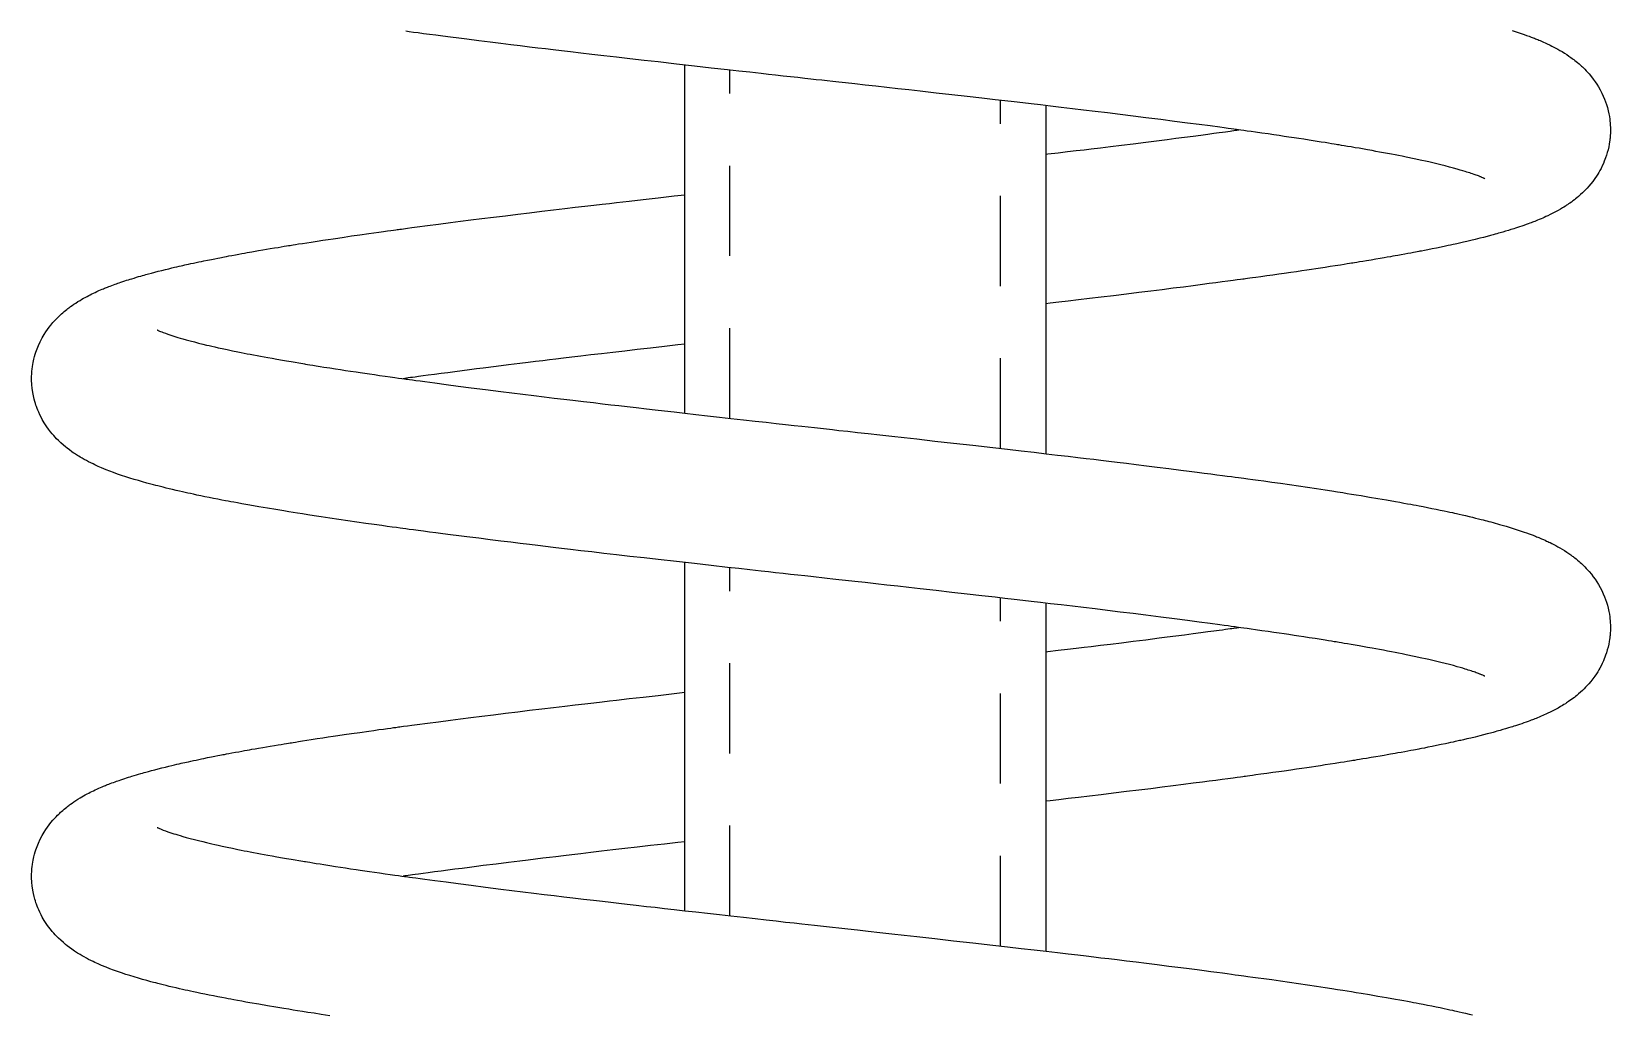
# Model space of a CAD drawing. Extents: x 126.2 to 199.4, y 112.1 to 154.8.
# Drawn here: x 196.121 to 198.309, y 114.804 to 116.166 of the extents above; entities that cross this region are included whole.
import ezdxf

# ---------------------------------------------------------------- set-up
doc = ezdxf.new("R2010")
doc.units = 0
doc.header["$LTSCALE"] = 0.5
doc.header["$MEASUREMENT"] = 0
doc.linetypes.add('HIDDEN', pattern=[0.375, 0.25, -0.125])
doc.layers.get('0').update_dxf_attribs({"linetype": 'CONTINUOUS'})

msp = doc.modelspace()

# ---------------------------------------------------------------- linework, layer by layer
at = {"linetype": 'HIDDEN'}
for p, q in [((197.08857, 115.62976), (197.08857, 116.1122)), ((197.46357, 115.58789), (197.46357, 116.07026)), ((197.08857, 114.94031), (197.08857, 115.42274)), ((197.46357, 114.89844), (197.46357, 115.38081))]:
    msp.add_line(p, q, dxfattribs=at)
at = {"linetype": 'Continuous', "flags": 128}
for points in [[(198.13444, 115.96173), (198.13444, 115.96173), (198.1341, 115.96191), (198.13375, 115.96208), (198.13326, 115.96232), (198.13258, 115.96264), (198.13166, 115.96306), (198.13054, 115.96355), (198.12978, 115.96387), (198.12898, 115.9642), (198.12821, 115.96451), (198.12749, 115.9648), (198.12672, 115.9651), (198.12572, 115.96549), (198.12422, 115.96605), (198.12263, 115.96663), (198.1211, 115.96718), (198.11963, 115.96769), (198.11764, 115.96837), (198.11563, 115.96905), (198.11356, 115.96972), (198.11155, 115.97037), (198.10974, 115.97094), (198.10714, 115.97174), (198.10402, 115.97268), (198.10035, 115.97376), (198.09603, 115.97499), (198.09097, 115.97639), (198.08533, 115.97789), (198.0794, 115.97942), (198.0736, 115.98087), (198.0682, 115.98219), (198.06418, 115.98314), (198.06046, 115.98402), (198.0567, 115.98488), (198.05234, 115.98587), (198.04733, 115.98698), (198.03655, 115.9893), (198.02564, 115.99157), (198.01995, 115.99271), (198.01476, 115.99374), (198.01004, 115.99466), (198.00508, 115.99562), (197.99958, 115.99666), (197.99388, 115.99773), (197.98867, 115.99869), (197.98361, 115.99962), (197.97831, 116.00058), (197.97215, 116.00168), (197.96508, 116.00293), (197.96019, 116.00379), (197.95492, 116.0047), (197.94934, 116.00566), (197.94419, 116.00653), (197.93972, 116.00729), (197.93594, 116.00792), (197.93287, 116.00843), (197.93052, 116.00882), (197.92838, 116.00917), (197.92561, 116.00963), (197.92214, 116.01019), (197.91797, 116.01087), (197.91309, 116.01166), (197.90769, 116.01252), (197.89924, 116.01386), (197.89127, 116.01511), (197.88381, 116.01626), (197.87689, 116.01732), (197.87021, 116.01834), (197.86281, 116.01945), (197.85644, 116.0204), (197.84955, 116.02142), (197.84214, 116.0225), (197.83419, 116.02365), (197.82571, 116.02487), (197.81684, 116.02613), (197.81076, 116.02698), (197.80535, 116.02774), (197.80061, 116.02839), (197.79657, 116.02895), (197.79321, 116.02941), (197.79057, 116.02978), (197.78863, 116.03004), (197.78682, 116.03029), (197.78326, 116.03077), (197.77882, 116.03138), (197.7735, 116.0321), (197.76727, 116.03294), (197.75372, 116.03475), (197.73881, 116.03673), (197.7225, 116.03887), (197.70474, 116.04117), (197.6855, 116.04364), (197.66474, 116.04627), (197.64733, 116.04845), (197.6292, 116.0507), (197.61157, 116.05286), (197.59465, 116.05491), (197.57846, 116.05686), (197.56303, 116.0587), (197.5474, 116.06055), (197.53269, 116.06227), (197.51893, 116.06387), (197.50611, 116.06536), (197.49423, 116.06673), (197.48232, 116.06811), (197.46952, 116.06958), (197.45584, 116.07115), (197.43738, 116.07326), (197.4175, 116.07553), (197.39618, 116.07795), (197.37409, 116.08045), (197.35218, 116.08292), (197.33665, 116.08466), (197.32125, 116.08639), (197.30596, 116.0881), (197.2908, 116.08979), (197.27584, 116.09145), (197.2618, 116.09301), (197.2489, 116.09444), (197.23956, 116.09547), (197.23094, 116.09642), (197.22307, 116.09729), (197.21586, 116.09808), (197.20822, 116.09892), (197.20085, 116.09973), (197.19217, 116.10069), (197.18273, 116.10173), (197.17241, 116.10287), (197.16212, 116.10401), (197.15192, 116.10514), (197.14182, 116.10626), (197.13181, 116.10737), (197.11628, 116.1091), (197.10092, 116.11082), (197.08506, 116.11259), (197.06277, 116.11509), (197.0393, 116.11773), (197.01469, 116.12052), (196.98897, 116.12343), (196.9696, 116.12564), (196.94999, 116.12788), (196.93134, 116.13001), (196.91379, 116.13203), (196.89733, 116.13393), (196.8819, 116.13572), (196.86751, 116.1374), (196.85522, 116.13885), (196.84378, 116.14021), (196.83319, 116.14147), (196.8225, 116.14275), (196.81079, 116.14416), (196.79808, 116.14571), (196.78498, 116.14731), (196.771, 116.14903), (196.75616, 116.15087), (196.7405, 116.15283), (196.72405, 116.15491), (196.71286, 116.15633), (196.7015, 116.15778), (196.69086, 116.15916), (196.68107, 116.16043), (196.67212, 116.1616), (196.66398, 116.16267), (196.65666, 116.16363), (196.65013, 116.1645), (196.64438, 116.16526), (196.63941, 116.16592)], [(198.17246, 116.167), (198.18085, 116.1643), (198.18367, 116.16336), (198.18632, 116.16246), (198.18913, 116.16149), (198.19238, 116.16034), (198.19603, 116.15901), (198.19892, 116.15793), (198.20135, 116.157), (198.20335, 116.15622), (198.20492, 116.1556), (198.20628, 116.15505), (198.20774, 116.15446), (198.20931, 116.15381), (198.21102, 116.15309), (198.21312, 116.15219), (198.21565, 116.15109), (198.21789, 116.15009), (198.21998, 116.14913), (198.22181, 116.14827), (198.22339, 116.14752), (198.22479, 116.14684), (198.22741, 116.14554), (198.23007, 116.14418), (198.23289, 116.14269), (198.2358, 116.14109), (198.23856, 116.13953), (198.24155, 116.13777), (198.24479, 116.13577), (198.24805, 116.13367), (198.25099, 116.13169), (198.25356, 116.12988), (198.2557, 116.12832), (198.25674, 116.12754), (198.25778, 116.12675), (198.25916, 116.12568), (198.26088, 116.12431), (198.26293, 116.12263), (198.265, 116.12087), (198.26677, 116.1193), (198.26839, 116.11782), (198.26973, 116.11657), (198.27123, 116.11512), (198.27304, 116.11331), (198.27512, 116.11115), (198.27898, 116.10688), (198.28214, 116.10307), (198.28478, 116.09965), (198.28731, 116.09614), (198.28976, 116.09247), (198.29188, 116.08904), (198.29423, 116.08491), (198.29658, 116.08037), (198.2986, 116.07603), (198.30033, 116.07192), (198.30179, 116.06802), (198.30304, 116.06434), (198.30427, 116.06023), (198.30538, 116.05591), (198.30632, 116.05162), (198.30702, 116.04773), (198.30755, 116.04414), (198.30786, 116.04149), (198.3081, 116.03897), (198.30831, 116.0361), (198.30846, 116.0326), (198.30851, 116.02853), (198.3084, 116.02443), (198.30827, 116.0219), (198.30811, 116.01979), (198.30795, 116.01801), (198.3078, 116.0166), (198.30762, 116.01511), (198.30731, 116.0128), (198.30682, 116.00977), (198.30609, 116.00595), (198.30517, 116.00186), (198.30419, 115.99818), (198.30297, 115.99412), (198.30183, 115.99076), (198.30088, 115.98818), (198.29995, 115.98583), (198.29875, 115.98297), (198.29721, 115.9796), (198.29545, 115.97606), (198.29381, 115.973), (198.29235, 115.97042), (198.29092, 115.96805), (198.2891, 115.9652), (198.28681, 115.96181), (198.28403, 115.95802), (198.28122, 115.95446), (198.27864, 115.9514), (198.27631, 115.9488), (198.27407, 115.94642), (198.27195, 115.94427), (198.26977, 115.94215), (198.26721, 115.93977), (198.26436, 115.93726), (198.26195, 115.93523), (198.2601, 115.93373), (198.25853, 115.9325), (198.2566, 115.93102), (198.25437, 115.92937), (198.2523, 115.92789), (198.25051, 115.92666), (198.24902, 115.92565), (198.2478, 115.92484), (198.24605, 115.9237), (198.2441, 115.92247), (198.24192, 115.92113), (198.23938, 115.91962), (198.2359, 115.91764), (198.23235, 115.9157), (198.22879, 115.91383), (198.22525, 115.91206), (198.22192, 115.91046), (198.21903, 115.90911), (198.21683, 115.90811), (198.21476, 115.90719), (198.21242, 115.90618), (198.20957, 115.90497), (198.2075, 115.90412), (198.20543, 115.90328), (198.20361, 115.90256), (198.20205, 115.90195), (198.20077, 115.90145), (198.19884, 115.90071), (198.19673, 115.89992), (198.19437, 115.89905), (198.19166, 115.89808), (198.18842, 115.89693), (198.18571, 115.896), (198.1827, 115.89499), (198.17976, 115.89401), (198.17716, 115.89317), (198.17491, 115.89245), (198.17288, 115.89181), (198.17065, 115.89111), (198.16721, 115.89006), (198.16332, 115.88889), (198.15942, 115.88775), (198.15596, 115.88675), (198.15353, 115.88606), (198.15132, 115.88544), (198.14881, 115.88474), (198.14587, 115.88394), (198.14247, 115.88302), (198.13752, 115.88171), (198.13249, 115.88041), (198.12742, 115.87913), (198.12091, 115.87752), (198.11502, 115.87609), (198.10977, 115.87486), (198.10514, 115.87378), (198.10111, 115.87286), (198.09937, 115.87246), (198.09777, 115.8721), (198.09588, 115.87168), (198.09348, 115.87115), (198.09057, 115.87051), (198.08713, 115.86976), (198.08352, 115.86898), (198.0799, 115.86821), (198.07378, 115.86692), (198.06767, 115.86566), (198.06157, 115.86443), (198.05573, 115.86327), (198.05072, 115.86228), (198.04659, 115.86148), (198.04458, 115.86109), (198.04287, 115.86077), (198.04094, 115.8604), (198.03847, 115.85993), (198.03544, 115.85936), (198.03185, 115.85869), (198.02768, 115.85792), (198.02345, 115.85715), (198.01836, 115.85622), (198.01393, 115.85542), (198.01018, 115.85475), (198.00705, 115.8542), (198.00357, 115.85358), (197.99939, 115.85285), (197.99481, 115.85205), (197.98957, 115.85115), (197.98368, 115.85014), (197.9771, 115.84903), (197.97045, 115.84791), (197.96537, 115.84707), (197.96092, 115.84634), (197.95711, 115.84571), (197.95394, 115.8452), (197.95143, 115.84479), (197.94955, 115.84449), (197.94701, 115.84408), (197.94365, 115.84354), (197.93945, 115.84287), (197.93441, 115.84207), (197.92733, 115.84096), (197.9201, 115.83983), (197.91319, 115.83876), (197.90661, 115.83776), (197.90038, 115.83681), (197.89449, 115.83593), (197.8879, 115.83494), (197.88115, 115.83394), (197.87368, 115.83285), (197.86549, 115.83166), (197.85655, 115.83037), (197.849, 115.82929), (197.84097, 115.82816), (197.83246, 115.82697), (197.82436, 115.82584), (197.81736, 115.82488), (197.8128, 115.82426), (197.80889, 115.82373), (197.80563, 115.82328), (197.80302, 115.82293), (197.80107, 115.82267), (197.79932, 115.82243), (197.79577, 115.82196), (197.79123, 115.82135), (197.78569, 115.82061), (197.77861, 115.81967), (197.77048, 115.81859), (197.76183, 115.81745), (197.75276, 115.81626), (197.74323, 115.81502), (197.73043, 115.81337), (197.71689, 115.81163), (197.70258, 115.80981), (197.68751, 115.80791), (197.67166, 115.80593), (197.65501, 115.80387), (197.63808, 115.80179), (197.61998, 115.79959), (197.60283, 115.79752), (197.58664, 115.79559), (197.57145, 115.79379), (197.55728, 115.79212), (197.54438, 115.79061), (197.53249, 115.78923), (197.52607, 115.78849)], [(197.52607, 115.99563), (197.529, 115.99597), (197.54322, 115.99763), (197.55632, 115.99918), (197.56833, 116.0006), (197.57926, 116.00191), (197.58911, 116.00309), (197.60185, 116.00463), (197.6158, 116.00633), (197.63095, 116.00819), (197.64726, 116.01021), (197.66467, 116.01239), (197.68315, 116.01473), (197.69451, 116.01618), (197.7062, 116.01769), (197.71821, 116.01925), (197.73018, 116.02081), (197.74103, 116.02224), (197.75069, 116.02352), (197.75919, 116.02465), (197.76656, 116.02564), (197.77113, 116.02626), (197.77514, 116.0268), (197.7786, 116.02727), (197.78151, 116.02766), (197.78393, 116.02799), (197.78686, 116.02839), (197.7907, 116.02892), (197.79377, 116.02934)], [(198.13444, 115.27227), (198.13444, 115.27227), (198.1341, 115.27245), (198.13375, 115.27263), (198.13326, 115.27287), (198.13258, 115.27319), (198.13166, 115.2736), (198.13054, 115.27409), (198.12978, 115.27441), (198.12898, 115.27475), (198.12821, 115.27506), (198.12749, 115.27535), (198.12672, 115.27565), (198.12572, 115.27603), (198.12422, 115.27659), (198.12263, 115.27717), (198.1211, 115.27772), (198.11963, 115.27823), (198.11764, 115.27892), (198.11563, 115.27959), (198.11356, 115.28027), (198.11155, 115.28091), (198.10974, 115.28148), (198.10714, 115.28229), (198.10402, 115.28323), (198.10035, 115.2843), (198.09603, 115.28553), (198.09097, 115.28693), (198.08533, 115.28844), (198.0794, 115.28997), (198.0736, 115.29142), (198.0682, 115.29273), (198.06418, 115.29369), (198.06046, 115.29456), (198.0567, 115.29543), (198.05234, 115.29641), (198.04733, 115.29753), (198.03655, 115.29985), (198.02564, 115.30211), (198.01995, 115.30326), (198.01476, 115.30429), (198.01004, 115.30521), (198.00508, 115.30616), (197.99958, 115.30721), (197.99388, 115.30827), (197.98867, 115.30924), (197.98361, 115.31017), (197.97831, 115.31113), (197.97215, 115.31223), (197.96508, 115.31348), (197.96019, 115.31433), (197.95492, 115.31525), (197.94934, 115.3162), (197.94419, 115.31708), (197.93972, 115.31783), (197.93594, 115.31846), (197.93287, 115.31897), (197.93052, 115.31936), (197.92838, 115.31972), (197.92561, 115.32017), (197.92214, 115.32074), (197.91797, 115.32142), (197.91309, 115.3222), (197.90769, 115.32307), (197.89924, 115.32441), (197.89127, 115.32566), (197.88381, 115.32681), (197.87689, 115.32787), (197.87021, 115.32888), (197.86281, 115.33), (197.85644, 115.33095), (197.84955, 115.33196), (197.84214, 115.33305), (197.83419, 115.3342), (197.82571, 115.33541), (197.81684, 115.33667), (197.81076, 115.33753), (197.80535, 115.33828), (197.80061, 115.33894), (197.79657, 115.3395), (197.79321, 115.33996), (197.79057, 115.34032), (197.78863, 115.34059), (197.78682, 115.34083), (197.78326, 115.34132), (197.77882, 115.34192), (197.7735, 115.34264), (197.76727, 115.34348), (197.75372, 115.3453), (197.73881, 115.34727), (197.7225, 115.34941), (197.70474, 115.35172), (197.6855, 115.35419), (197.66474, 115.35682), (197.64733, 115.359), (197.6292, 115.36124), (197.61157, 115.3634), (197.59465, 115.36546), (197.57846, 115.36741), (197.56303, 115.36925), (197.5474, 115.37109), (197.53269, 115.37282), (197.51893, 115.37442), (197.50611, 115.3759), (197.49423, 115.37728), (197.48232, 115.37865), (197.46952, 115.38012), (197.45584, 115.38169), (197.43738, 115.3838), (197.4175, 115.38607), (197.39618, 115.38849), (197.37409, 115.39099), (197.35218, 115.39346), (197.33665, 115.39521), (197.32125, 115.39694), (197.30596, 115.39864), (197.2908, 115.40033), (197.27584, 115.402), (197.2618, 115.40356), (197.2489, 115.40498), (197.23956, 115.40601), (197.23094, 115.40697), (197.22307, 115.40783), (197.21586, 115.40862), (197.20822, 115.40946), (197.20085, 115.41028), (197.19217, 115.41123), (197.18273, 115.41227), (197.17241, 115.41341), (197.16212, 115.41455), (197.15192, 115.41568), (197.14182, 115.41681), (197.13181, 115.41792), (197.11628, 115.41965), (197.10092, 115.42136), (197.08506, 115.42314), (197.06277, 115.42564), (197.0393, 115.42828), (197.01469, 115.43106), (196.98897, 115.43398), (196.9696, 115.43618), (196.94999, 115.43842), (196.93134, 115.44056), (196.91379, 115.44257), (196.89733, 115.44447), (196.8819, 115.44626), (196.86751, 115.44795), (196.85522, 115.4494), (196.84378, 115.45075), (196.83319, 115.45201), (196.8225, 115.4533), (196.81079, 115.45471), (196.79808, 115.45625), (196.78498, 115.45785), (196.771, 115.45957), (196.75616, 115.46141), (196.7405, 115.46337), (196.72405, 115.46545), (196.71286, 115.46688), (196.7015, 115.46833), (196.69086, 115.4697), (196.68107, 115.47097), (196.67212, 115.47214), (196.66398, 115.47321), (196.65666, 115.47418), (196.65013, 115.47504), (196.64438, 115.47581), (196.63941, 115.47647), (196.6352, 115.47703), (196.63163, 115.47751), (196.62676, 115.47817), (196.62079, 115.47898), (196.61379, 115.47993), (196.60619, 115.48097), (196.5955, 115.48246), (196.58394, 115.48408), (196.57159, 115.48584), (196.55911, 115.48764), (196.54668, 115.48947), (196.53431, 115.49131), (196.52201, 115.49317), (196.5125, 115.49463), (196.50385, 115.49597), (196.49618, 115.49717), (196.48946, 115.49824), (196.48353, 115.49919), (196.47732, 115.50019), (196.47061, 115.50128), (196.45926, 115.50316), (196.44767, 115.5051), (196.43586, 115.50713), (196.42358, 115.50927), (196.4179, 115.51028), (196.41213, 115.51132), (196.40647, 115.51234), (196.40145, 115.51326), (196.39709, 115.51407), (196.39336, 115.51477), (196.38967, 115.51546), (196.38474, 115.51641), (196.37914, 115.51749), (196.37302, 115.51869), (196.36697, 115.5199), (196.36109, 115.52109), (196.35537, 115.52227), (196.35015, 115.52337), (196.34539, 115.52438), (196.34119, 115.52529), (196.33754, 115.52609), (196.33397, 115.52688), (196.33019, 115.52773), (196.3259, 115.5287), (196.32113, 115.5298), (196.31631, 115.53094), (196.31177, 115.53202), (196.30751, 115.53306), (196.30351, 115.53405), (196.29948, 115.53506), (196.29598, 115.53595), (196.29301, 115.53672), (196.28992, 115.53753), (196.28645, 115.53845), (196.28073, 115.54001), (196.27485, 115.54165), (196.26892, 115.54336), (196.26309, 115.54509), (196.25735, 115.54686), (196.25169, 115.54866), (196.24581, 115.5506), (196.24028, 115.55249), (196.23437, 115.55461), (196.22957, 115.55641), (196.22442, 115.55842), (196.21798, 115.56107), (196.21333, 115.5631), (196.20881, 115.56516), (196.20613, 115.56643), (196.20315, 115.56789), (196.2001, 115.56943), (196.19705, 115.57103), (196.194, 115.57269), (196.19099, 115.5744), (196.18827, 115.576), (196.18643, 115.57712), (196.18477, 115.57815), (196.18324, 115.57912), (196.18184, 115.58003), (196.1805, 115.58092), (196.17885, 115.58204), (196.17683, 115.58344), (196.17336, 115.58596), (196.17034, 115.58827), (196.16802, 115.59013), (196.16501, 115.59266), (196.16143, 115.59584), (196.1584, 115.59871), (196.15573, 115.60139), (196.15379, 115.60344), (196.15177, 115.60566), (196.14957, 115.6082), (196.14716, 115.61115), (196.1446, 115.61448), (196.14222, 115.61778), (196.14027, 115.62068), (196.13868, 115.62319), (196.13725, 115.62556), (196.1358, 115.62809), (196.13418, 115.63112), (196.13244, 115.6346), (196.13088, 115.638), (196.12965, 115.64089), (196.12869, 115.64331), (196.12776, 115.64582), (196.12704, 115.64791), (196.12626, 115.65032), (196.12545, 115.65302), (196.12454, 115.65637), (196.12354, 115.66065), (196.12262, 115.6655), (196.12216, 115.66848), (196.12186, 115.67079), (196.12165, 115.67266), (196.12146, 115.67469), (196.12123, 115.67769), (196.12107, 115.681), (196.12101, 115.68461), (196.12103, 115.68658), (196.12109, 115.68845), (196.12117, 115.69023), (196.12128, 115.69191), (196.12139, 115.69348), (196.12153, 115.69522), (196.12179, 115.69781), (196.12225, 115.70136), (196.12324, 115.70709), (196.12424, 115.71163), (196.12521, 115.71536), (196.12614, 115.71854), (196.12701, 115.72123), (196.12864, 115.72579), (196.13062, 115.73062), (196.133, 115.73577), (196.13581, 115.74113), (196.13853, 115.74579), (196.14091, 115.7495), (196.14312, 115.75271), (196.14539, 115.7558), (196.14779, 115.75887), (196.15066, 115.7623), (196.15276, 115.76466), (196.15499, 115.76705), (196.157, 115.76912), (196.15873, 115.77082), (196.16014, 115.77217), (196.16128, 115.77324), (196.16264, 115.77448), (196.16423, 115.77589), (196.16607, 115.77747), (196.16801, 115.77908), (196.1697, 115.78044), (196.17133, 115.78171), (196.17254, 115.78264), (196.17364, 115.78346), (196.17489, 115.78439), (196.17702, 115.78591), (196.1795, 115.78763), (196.18224, 115.78945), (196.18525, 115.79137), (196.18816, 115.79315), (196.19067, 115.79464), (196.19297, 115.79595), (196.19538, 115.79728), (196.19782, 115.7986), (196.20013, 115.79981), (196.20235, 115.80094), (196.20456, 115.80203), (196.20683, 115.80313), (196.20899, 115.80414), (196.21154, 115.80532), (196.21431, 115.80656), (196.21673, 115.80761), (196.21876, 115.80848), (196.22045, 115.80918), (196.22204, 115.80984), (196.22356, 115.81045), (196.22501, 115.81104), (196.22637, 115.81157), (196.22802, 115.81222), (196.22998, 115.81297), (196.23224, 115.81382), (196.23452, 115.81466), (196.23692, 115.81554), (196.23881, 115.81621), (196.24047, 115.81679), (196.24242, 115.81747), (196.2448, 115.81828), (196.24749, 115.81919), (196.25007, 115.82003), (196.25275, 115.8209), (196.25511, 115.82166), (196.25738, 115.82237), (196.25998, 115.82318), (196.26292, 115.82408), (196.26623, 115.82507), (196.26938, 115.82599), (196.27225, 115.82682), (196.27483, 115.82756), (196.27711, 115.8282), (196.27941, 115.82885), (196.28289, 115.8298), (196.28706, 115.83093), (196.29178, 115.83218), (196.29658, 115.83342), (196.30166, 115.83471), (196.30651, 115.83592), (196.31104, 115.83702), (196.31513, 115.838), (196.31888, 115.83889), (196.32233, 115.83969), (196.32547, 115.84042), (196.32829, 115.84106), (196.33079, 115.84163), (196.33331, 115.84219), (196.33562, 115.84271), (196.33845, 115.84333), (196.34181, 115.84406), (196.34542, 115.84484), (196.34903, 115.84561), (196.35264, 115.84638), (196.35625, 115.84713), (196.35985, 115.84787), (196.36497, 115.84892), (196.37007, 115.84994), (196.3748, 115.85088), (196.37893, 115.85169), (196.38174, 115.85224), (196.38416, 115.8527), (196.38618, 115.85309), (196.38821, 115.85348), (196.39097, 115.854), (196.39446, 115.85466), (196.39868, 115.85544), (196.40356, 115.85634), (196.4082, 115.85719), (196.41237, 115.85794), (196.41606, 115.85861), (196.41973, 115.85926), (196.42283, 115.85981), (196.42639, 115.86044), (196.43065, 115.86119), (196.43561, 115.86205), (196.4413, 115.86303), (196.4463, 115.86388), (196.45177, 115.86481), (196.45741, 115.86575), (196.46251, 115.8666), (196.46704, 115.86735), (196.47097, 115.868), (196.4744, 115.86856), (196.47717, 115.86901), (196.47927, 115.86935), (196.48116, 115.86965), (196.48362, 115.87005), (196.48666, 115.87054), (196.49103, 115.87123), (196.49624, 115.87206), (196.50227, 115.873), (196.50835, 115.87395), (196.51666, 115.87523), (196.52448, 115.87643), (196.53181, 115.87754), (196.53864, 115.87856), (196.54516, 115.87953), (196.55418, 115.88086), (196.56434, 115.88234), (196.57565, 115.88396), (196.58815, 115.88573), (196.59519, 115.88672), (196.60218, 115.88769), (196.60845, 115.88856), (196.61394, 115.88931), (196.61866, 115.88995), (196.62259, 115.89049), (196.62547, 115.89088), (196.6277, 115.89118), (196.6294, 115.89141), (196.63138, 115.89167), (196.63375, 115.89199), (196.63652, 115.89236), (196.6417, 115.89305), (196.64789, 115.89388), (196.6551, 115.89484), (196.66939, 115.89672), (196.68489, 115.89874), (196.70164, 115.90091), (196.71532, 115.90266), (196.72976, 115.90449), (196.74497, 115.90641), (196.76097, 115.9084), (196.77775, 115.91048), (196.79459, 115.91254), (196.81076, 115.91451), (196.828, 115.91658), (196.84435, 115.91853), (196.85977, 115.92036), (196.87425, 115.92206), (196.88776, 115.92364), (196.90008, 115.92507), (196.91144, 115.92637), (196.92184, 115.92757), (196.93137, 115.92866), (196.94904, 115.93069), (196.96827, 115.93288), (196.98907, 115.93525), (197.01145, 115.93779), (197.02607, 115.93944)], [(196.29505, 115.75223), (196.29505, 115.75223), (196.29527, 115.75212), (196.2956, 115.75195), (196.29601, 115.75174), (196.2966, 115.75146), (196.29741, 115.75109), (196.29845, 115.75063), (196.29968, 115.7501), (196.30154, 115.74934), (196.30348, 115.74858), (196.30655, 115.74744), (196.30962, 115.74635), (196.31246, 115.74538), (196.31536, 115.74442), (196.31823, 115.7435), (196.32074, 115.74271), (196.32353, 115.74185), (196.32686, 115.74086), (196.33078, 115.73972), (196.33539, 115.73843), (196.34075, 115.73696), (196.34654, 115.73544), (196.3525, 115.73392), (196.35815, 115.73252), (196.36338, 115.73126), (196.36726, 115.73035), (196.37089, 115.72951), (196.37495, 115.72858), (196.37965, 115.72753), (196.38497, 115.72636), (196.39217, 115.72481), (196.39943, 115.72329), (196.40669, 115.72181), (196.41139, 115.72087), (196.41573, 115.72001), (196.41974, 115.71923), (196.424, 115.71841), (196.42864, 115.71753), (196.43355, 115.71661), (196.43836, 115.71571), (196.44349, 115.71477), (196.44855, 115.71384), (196.4543, 115.71281), (196.46094, 115.71163), (196.46849, 115.7103), (196.47435, 115.70929), (196.4806, 115.70822), (196.48626, 115.70726), (196.49107, 115.70645), (196.49424, 115.70592), (196.49686, 115.70548), (196.49892, 115.70514), (196.50066, 115.70485), (196.50331, 115.70442), (196.50664, 115.70387), (196.51068, 115.70322), (196.51542, 115.70245), (196.52079, 115.70159), (196.5261, 115.70074), (196.53432, 115.69945), (196.54204, 115.69825), (196.54924, 115.69714), (196.55592, 115.69612), (196.56292, 115.69506), (196.57073, 115.6939), (196.57645, 115.69305), (196.58255, 115.69215), (196.58904, 115.6912), (196.59591, 115.69021), (196.60319, 115.68917), (196.61083, 115.68808), (196.61794, 115.68708), (196.62419, 115.68621), (196.62955, 115.68546), (196.634, 115.68485), (196.63754, 115.68436), (196.64016, 115.68401), (196.64216, 115.68373), (196.64455, 115.68341), (196.6486, 115.68286), (196.65353, 115.68219), (196.65936, 115.6814), (196.66601, 115.6805), (196.67995, 115.67864), (196.69527, 115.67662), (196.71201, 115.67443), (196.73021, 115.67207), (196.74991, 115.66956), (196.77114, 115.66688), (196.78632, 115.66498), (196.80187, 115.66306), (196.8169, 115.66122), (196.83134, 115.65946), (196.84518, 115.65779), (196.8584, 115.65621), (196.87097, 115.65471), (196.88574, 115.65297), (196.89947, 115.65137), (196.91213, 115.64989), (196.92374, 115.64855), (196.93446, 115.64731), (196.94603, 115.64598), (196.95887, 115.6445), (196.973, 115.64288), (196.98501, 115.6415), (196.99783, 115.64004), (197.01146, 115.63848), (197.02591, 115.63684), (197.04118, 115.63511), (197.05728, 115.63329), (197.07397, 115.63141), (197.09001, 115.6296), (197.10734, 115.62766), (197.12357, 115.62585), (197.13869, 115.62416), (197.15271, 115.6226), (197.1656, 115.62117), (197.17736, 115.61987), (197.18802, 115.61869), (197.19709, 115.61769), (197.20555, 115.61676), (197.21416, 115.61581), (197.22256, 115.61489), (197.23078, 115.61398), (197.2396, 115.61301), (197.25176, 115.61167), (197.26528, 115.61017), (197.28014, 115.60853), (197.29615, 115.60675), (197.31274, 115.6049), (197.32983, 115.60299), (197.34744, 115.60102), (197.37246, 115.59821), (197.39839, 115.59529), (197.42518, 115.59226), (197.45279, 115.58912), (197.47293, 115.58682), (197.49197, 115.58464), (197.50988, 115.58259), (197.52666, 115.58066), (197.54236, 115.57884), (197.55699, 115.57713), (197.57056, 115.57554), (197.58208, 115.57417), (197.59272, 115.57291), (197.60269, 115.57172), (197.61344, 115.57042), (197.62525, 115.56899), (197.63812, 115.56743), (197.65141, 115.5658), (197.66561, 115.56404), (197.68071, 115.56216), (197.69667, 115.56015), (197.71345, 115.55803), (197.72484, 115.55657), (197.73573, 115.55517), (197.74577, 115.55387), (197.75497, 115.55267), (197.76333, 115.55157), (197.77089, 115.55057), (197.77765, 115.54968), (197.78361, 115.54889), (197.7888, 115.5482), (197.79323, 115.5476), (197.7969, 115.54711), (197.80075, 115.54659), (197.8063, 115.54584), (197.81295, 115.54494), (197.82035, 115.54393), (197.8283, 115.54283), (197.83942, 115.54128), (197.8514, 115.53959), (197.8639, 115.53779), (197.87637, 115.53598), (197.88878, 115.53415), (197.90113, 115.53229), (197.9134, 115.53042), (197.92244, 115.52903), (197.93049, 115.52777), (197.93758, 115.52665), (197.94374, 115.52567), (197.94976, 115.5247), (197.95628, 115.52364), (197.96329, 115.52249), (197.97475, 115.52058), (197.98642, 115.51861), (197.9984, 115.51654), (198.0109, 115.51434), (198.01666, 115.5133), (198.02237, 115.51227), (198.02748, 115.51134), (198.03193, 115.51051), (198.03574, 115.5098), (198.03937, 115.50912), (198.0435, 115.50833), (198.04894, 115.50728), (198.055, 115.5061), (198.06109, 115.50489), (198.06701, 115.50369), (198.07277, 115.5025), (198.07837, 115.50133), (198.08248, 115.50046), (198.08618, 115.49967), (198.0895, 115.49895), (198.09244, 115.4983), (198.09544, 115.49763), (198.09888, 115.49686), (198.10312, 115.4959), (198.10784, 115.49481), (198.1127, 115.49368), (198.11727, 115.49258), (198.12157, 115.49154), (198.12559, 115.49055), (198.12933, 115.48961), (198.13236, 115.48884), (198.13502, 115.48816), (198.13744, 115.48753), (198.14009, 115.48683), (198.14301, 115.48605), (198.14617, 115.4852), (198.15496, 115.48276), (198.16383, 115.48018), (198.17246, 115.47754), (198.18085, 115.47485), (198.18367, 115.47391), (198.18632, 115.47301), (198.18913, 115.47204), (198.19238, 115.47089), (198.19603, 115.46956), (198.19892, 115.46848), (198.20135, 115.46754), (198.20335, 115.46677), (198.20492, 115.46614), (198.20628, 115.4656), (198.20774, 115.465), (198.20931, 115.46435), (198.21102, 115.46364), (198.21312, 115.46274), (198.21565, 115.46163), (198.21789, 115.46063), (198.21998, 115.45967), (198.22181, 115.45882), (198.22339, 115.45806), (198.22479, 115.45739), (198.22741, 115.45608), (198.23007, 115.45472), (198.23289, 115.45323), (198.2358, 115.45164), (198.23856, 115.45007), (198.24155, 115.44831), (198.24479, 115.44631), (198.24805, 115.44422), (198.25099, 115.44224), (198.25356, 115.44043), (198.2557, 115.43887), (198.25674, 115.43809), (198.25778, 115.4373), (198.25916, 115.43623), (198.26088, 115.43486), (198.26293, 115.43318), (198.265, 115.43141), (198.26677, 115.42985), (198.26839, 115.42836), (198.26973, 115.42711), (198.27123, 115.42566), (198.27304, 115.42386), (198.27512, 115.4217), (198.27898, 115.41743), (198.28214, 115.41362), (198.28478, 115.4102), (198.28731, 115.40668), (198.28976, 115.40302), (198.29188, 115.39958), (198.29423, 115.39545), (198.29658, 115.39092), (198.2986, 115.38658), (198.30033, 115.38246), (198.30179, 115.37857), (198.30304, 115.37489), (198.30427, 115.37077), (198.30538, 115.36645), (198.30632, 115.36216), (198.30702, 115.35827), (198.30755, 115.35469), (198.30786, 115.35203), (198.3081, 115.34951), (198.30831, 115.34665), (198.30846, 115.34315), (198.30851, 115.33907), (198.3084, 115.33497), (198.30827, 115.33245), (198.30811, 115.33033), (198.30795, 115.32856), (198.3078, 115.32715), (198.30762, 115.32565), (198.30731, 115.32335), (198.30682, 115.32031), (198.30609, 115.31649), (198.30517, 115.31241), (198.30419, 115.30873), (198.30297, 115.30466), (198.30183, 115.30131), (198.30088, 115.29873), (198.29995, 115.29637), (198.29875, 115.29352), (198.29721, 115.29014), (198.29545, 115.28661), (198.29381, 115.28354), (198.29235, 115.28097), (198.29092, 115.2786), (198.2891, 115.27574), (198.28681, 115.27236), (198.28403, 115.26857), (198.28122, 115.26501), (198.27864, 115.26194), (198.27631, 115.25935), (198.27407, 115.25696), (198.27195, 115.25481), (198.26977, 115.25269), (198.26721, 115.25032), (198.26436, 115.24781), (198.26195, 115.24578), (198.2601, 115.24428), (198.25853, 115.24304), (198.2566, 115.24157), (198.25437, 115.23992), (198.2523, 115.23844), (198.25051, 115.2372), (198.24902, 115.23619), (198.2478, 115.23539), (198.24605, 115.23425), (198.2441, 115.23302), (198.24192, 115.23168), (198.23938, 115.23017), (198.2359, 115.22818), (198.23235, 115.22624), (198.22879, 115.22438), (198.22525, 115.2226), (198.22192, 115.221), (198.21903, 115.21965), (198.21683, 115.21866), (198.21476, 115.21774), (198.21242, 115.21672), (198.20957, 115.21552), (198.2075, 115.21467), (198.20543, 115.21383), (198.20361, 115.2131), (198.20205, 115.21249), (198.20077, 115.21199), (198.19884, 115.21126), (198.19673, 115.21047), (198.19437, 115.2096), (198.19166, 115.20862), (198.18842, 115.20748), (198.18571, 115.20655), (198.1827, 115.20553), (198.17976, 115.20456), (198.17716, 115.20371), (198.17491, 115.203), (198.17288, 115.20235), (198.17065, 115.20166), (198.16721, 115.2006), (198.16332, 115.19944), (198.15942, 115.19829), (198.15596, 115.19729), (198.15353, 115.1966), (198.15132, 115.19598), (198.14881, 115.19529), (198.14587, 115.19448), (198.14247, 115.19357), (198.13752, 115.19226), (198.13249, 115.19095), (198.12742, 115.18967), (198.12091, 115.18806), (198.11502, 115.18664), (198.10977, 115.1854), (198.10514, 115.18432), (198.10111, 115.1834), (198.09937, 115.18301), (198.09777, 115.18265), (198.09588, 115.18223), (198.09348, 115.1817), (198.09057, 115.18105), (198.08713, 115.1803), (198.08352, 115.17953), (198.0799, 115.17876), (198.07378, 115.17747), (198.06767, 115.17621), (198.06157, 115.17497), (198.05573, 115.17381), (198.05072, 115.17283), (198.04659, 115.17203), (198.04458, 115.17164), (198.04287, 115.17131), (198.04094, 115.17095), (198.03847, 115.17048), (198.03544, 115.16991), (198.03185, 115.16924), (198.02768, 115.16847), (198.02345, 115.16769), (198.01836, 115.16677), (198.01393, 115.16597), (198.01018, 115.1653), (198.00705, 115.16474), (198.00357, 115.16413), (197.99939, 115.1634), (197.99481, 115.1626), (197.98957, 115.1617), (197.98368, 115.16069), (197.9771, 115.15958), (197.97045, 115.15846), (197.96537, 115.15762), (197.96092, 115.15688), (197.95711, 115.15626), (197.95394, 115.15574), (197.95143, 115.15534), (197.94955, 115.15503), (197.94701, 115.15462), (197.94365, 115.15408), (197.93945, 115.15341), (197.93441, 115.15261), (197.92733, 115.1515), (197.9201, 115.15037), (197.91319, 115.14931), (197.90661, 115.1483), (197.90038, 115.14736), (197.89449, 115.14647), (197.8879, 115.14549), (197.88115, 115.14449), (197.87368, 115.14339), (197.86549, 115.1422), (197.85655, 115.14091), (197.849, 115.13984), (197.84097, 115.1387), (197.83246, 115.13751), (197.82436, 115.13639), (197.81736, 115.13543), (197.8128, 115.1348), (197.80889, 115.13427), (197.80563, 115.13383), (197.80302, 115.13348), (197.80107, 115.13321), (197.79932, 115.13298), (197.79577, 115.1325), (197.79123, 115.13189), (197.78569, 115.13115), (197.77861, 115.13021), (197.77048, 115.12913), (197.76183, 115.128), (197.75276, 115.12681), (197.74323, 115.12557), (197.73043, 115.12391), (197.71689, 115.12218), (197.70258, 115.12036), (197.68751, 115.11846), (197.67166, 115.11647), (197.65501, 115.11441), (197.63808, 115.11233), (197.61998, 115.11013), (197.60283, 115.10807), (197.58664, 115.10613), (197.57145, 115.10433), (197.55728, 115.10267), (197.54438, 115.10116), (197.53249, 115.09978), (197.52607, 115.09904)], [(197.02607, 115.7324), (197.01644, 115.7313), (196.99771, 115.72917), (196.97865, 115.72699), (196.96019, 115.72487), (196.94281, 115.72287), (196.92651, 115.72099), (196.91057, 115.71914), (196.89576, 115.71742), (196.88206, 115.71581), (196.86944, 115.71432), (196.85791, 115.71295), (196.84745, 115.7117), (196.8384, 115.71061), (196.82928, 115.70951), (196.81941, 115.70831), (196.80883, 115.70702), (196.79754, 115.70563), (196.78171, 115.70366), (196.76473, 115.70154), (196.74667, 115.69925), (196.73725, 115.69805), (196.72758, 115.69681), (196.71766, 115.69553), (196.70751, 115.69421), (196.69766, 115.69292), (196.68865, 115.69173), (196.67909, 115.69046), (196.67067, 115.68934), (196.66335, 115.68836), (196.65711, 115.68752), (196.65265, 115.68691), (196.64895, 115.68641), (196.646, 115.68601), (196.64265, 115.68555), (196.63805, 115.68493), (196.63575, 115.68461)], [(197.52607, 115.30618), (197.529, 115.30652), (197.54322, 115.30818), (197.55632, 115.30972), (197.56833, 115.31115), (197.57926, 115.31245), (197.58911, 115.31364), (197.60185, 115.31518), (197.6158, 115.31688), (197.63095, 115.31874), (197.64726, 115.32076), (197.66467, 115.32294), (197.68315, 115.32528), (197.69451, 115.32673), (197.7062, 115.32823), (197.71821, 115.32979), (197.73018, 115.33136), (197.74103, 115.33278), (197.75069, 115.33406), (197.75919, 115.3352), (197.76656, 115.33619), (197.77113, 115.3368), (197.77514, 115.33734), (197.7786, 115.33781), (197.78151, 115.33821), (197.78393, 115.33854), (197.78686, 115.33894), (197.7907, 115.33946), (197.79377, 115.33988)], [(196.53431, 114.80185), (196.52201, 114.80371), (196.5125, 114.80517), (196.50385, 114.80651), (196.49618, 114.80772), (196.48946, 114.80878), (196.48353, 114.80973), (196.47732, 114.81073), (196.47061, 114.81183), (196.45926, 114.8137), (196.44767, 114.81565), (196.43586, 114.81767), (196.42358, 114.81982), (196.4179, 114.82083), (196.41213, 114.82186), (196.40647, 114.82289), (196.40145, 114.82381), (196.39709, 114.82462), (196.39336, 114.82531), (196.38967, 114.82601), (196.38474, 114.82695), (196.37914, 114.82803), (196.37302, 114.82924), (196.36697, 114.83044), (196.36109, 114.83164), (196.35537, 114.83282), (196.35015, 114.83392), (196.34539, 114.83493), (196.34119, 114.83584), (196.33754, 114.83663), (196.33397, 114.83742), (196.33019, 114.83827), (196.3259, 114.83925), (196.32113, 114.84035), (196.31631, 114.84148), (196.31177, 114.84257), (196.30751, 114.8436), (196.30351, 114.84459), (196.29948, 114.8456), (196.29598, 114.8465), (196.29301, 114.84727), (196.28992, 114.84807), (196.28645, 114.849), (196.28073, 114.85055), (196.27485, 114.8522), (196.26892, 114.8539), (196.26309, 114.85564), (196.25735, 114.8574), (196.25169, 114.8592), (196.24581, 114.86114), (196.24028, 114.86304), (196.23437, 114.86515), (196.22957, 114.86695), (196.22442, 114.86896), (196.21798, 114.87162), (196.21333, 114.87364), (196.20881, 114.8757), (196.20613, 114.87697), (196.20315, 114.87843), (196.2001, 114.87997), (196.19705, 114.88158), (196.194, 114.88324), (196.19099, 114.88494), (196.18827, 114.88655), (196.18643, 114.88766), (196.18477, 114.88869), (196.18324, 114.88966), (196.18184, 114.89057), (196.1805, 114.89146), (196.17885, 114.89258), (196.17683, 114.89399), (196.17336, 114.89651), (196.17034, 114.89882), (196.16802, 114.90068), (196.16501, 114.9032), (196.16143, 114.90639), (196.1584, 114.90926), (196.15573, 114.91194), (196.15379, 114.91398), (196.15177, 114.91621), (196.14957, 114.91875), (196.14716, 114.92169), (196.1446, 114.92502), (196.14222, 114.92833), (196.14027, 114.93123), (196.13868, 114.93373), (196.13725, 114.93611), (196.1358, 114.93864), (196.13418, 114.94166), (196.13244, 114.94515), (196.13088, 114.94854), (196.12965, 114.95144), (196.12869, 114.95385), (196.12776, 114.95636), (196.12704, 114.95845), (196.12626, 114.96086), (196.12545, 114.96357), (196.12454, 114.96691), (196.12354, 114.9712), (196.12262, 114.97604), (196.12216, 114.97902), (196.12186, 114.98134), (196.12165, 114.98321), (196.12146, 114.98523), (196.12123, 114.98823), (196.12107, 114.99155), (196.12101, 114.99516), (196.12103, 114.99713), (196.12109, 114.999), (196.12117, 115.00078), (196.12128, 115.00245), (196.12139, 115.00403), (196.12153, 115.00576), (196.12179, 115.00836), (196.12225, 115.01191), (196.12324, 115.01763), (196.12424, 115.02218), (196.12521, 115.02591), (196.12614, 115.02909), (196.12701, 115.03177), (196.12864, 115.03634), (196.13062, 115.04117), (196.133, 115.04631), (196.13581, 115.05168), (196.13853, 115.05634), (196.14091, 115.06005), (196.14312, 115.06325), (196.14539, 115.06635), (196.14779, 115.06941), (196.15066, 115.07284), (196.15276, 115.0752), (196.15499, 115.0776), (196.157, 115.07966), (196.15873, 115.08137), (196.16014, 115.08272), (196.16128, 115.08378), (196.16264, 115.08502), (196.16423, 115.08643), (196.16607, 115.08802), (196.16801, 115.08963), (196.1697, 115.09098), (196.17133, 115.09226), (196.17254, 115.09319), (196.17364, 115.09401), (196.17489, 115.09493), (196.17702, 115.09646), (196.1795, 115.09817), (196.18224, 115.1), (196.18525, 115.10192), (196.18816, 115.1037), (196.19067, 115.10518), (196.19297, 115.1065), (196.19538, 115.10783), (196.19782, 115.10914), (196.20013, 115.11035), (196.20235, 115.11148), (196.20456, 115.11257), (196.20683, 115.11367), (196.20899, 115.11469), (196.21154, 115.11586), (196.21431, 115.1171), (196.21673, 115.11816), (196.21876, 115.11902), (196.22045, 115.11973), (196.22204, 115.12038), (196.22356, 115.121), (196.22501, 115.12158), (196.22637, 115.12212), (196.22802, 115.12276), (196.22998, 115.12351), (196.23224, 115.12437), (196.23452, 115.12521), (196.23692, 115.12608), (196.23881, 115.12676), (196.24047, 115.12734), (196.24242, 115.12802), (196.2448, 115.12883), (196.24749, 115.12973), (196.25007, 115.13058), (196.25275, 115.13145), (196.25511, 115.1322), (196.25738, 115.13292), (196.25998, 115.13372), (196.26292, 115.13462), (196.26623, 115.13561), (196.26938, 115.13654), (196.27225, 115.13737), (196.27483, 115.13811), (196.27711, 115.13875), (196.27941, 115.13939), (196.28289, 115.14035), (196.28706, 115.14148), (196.29178, 115.14272), (196.29658, 115.14397), (196.30166, 115.14525), (196.30651, 115.14646), (196.31104, 115.14757), (196.31513, 115.14855), (196.31888, 115.14944), (196.32233, 115.15024), (196.32547, 115.15096), (196.32829, 115.15161), (196.33079, 115.15217), (196.33331, 115.15274), (196.33562, 115.15325), (196.33845, 115.15388), (196.34181, 115.15461), (196.34542, 115.15539), (196.34903, 115.15616), (196.35264, 115.15692), (196.35625, 115.15767), (196.35985, 115.15842), (196.36497, 115.15946), (196.37007, 115.16049), (196.3748, 115.16143), (196.37893, 115.16224), (196.38174, 115.16278), (196.38416, 115.16325), (196.38618, 115.16363), (196.38821, 115.16402), (196.39097, 115.16455), (196.39446, 115.1652), (196.39868, 115.16599), (196.40356, 115.16689), (196.4082, 115.16774), (196.41237, 115.16849), (196.41606, 115.16915), (196.41973, 115.16981), (196.42283, 115.17036), (196.42639, 115.17099), (196.43065, 115.17173), (196.43561, 115.17259), (196.4413, 115.17357), (196.4463, 115.17443), (196.45177, 115.17535), (196.45741, 115.1763), (196.46251, 115.17715), (196.46704, 115.1779), (196.47097, 115.17854), (196.4744, 115.1791), (196.47717, 115.17955), (196.47927, 115.17989), (196.48116, 115.1802), (196.48362, 115.18059), (196.48666, 115.18108), (196.49103, 115.18178), (196.49624, 115.1826), (196.50227, 115.18355), (196.50835, 115.1845), (196.51666, 115.18578), (196.52448, 115.18697), (196.53181, 115.18808), (196.53864, 115.18911), (196.54516, 115.19007), (196.55418, 115.1914), (196.56434, 115.19288), (196.57565, 115.19451), (196.58815, 115.19628), (196.59519, 115.19726), (196.60218, 115.19824), (196.60845, 115.1991), (196.61394, 115.19986), (196.61866, 115.2005), (196.62259, 115.20103), (196.62547, 115.20142), (196.6277, 115.20172), (196.6294, 115.20195), (196.63138, 115.20222), (196.63375, 115.20254), (196.63652, 115.20291), (196.6417, 115.2036), (196.64789, 115.20442), (196.6551, 115.20538), (196.66939, 115.20726), (196.68489, 115.20929), (196.70164, 115.21145), (196.71532, 115.2132), (196.72976, 115.21504), (196.74497, 115.21695), (196.76097, 115.21895), (196.77775, 115.22102), (196.79459, 115.22309), (196.81076, 115.22505), (196.828, 115.22713), (196.84435, 115.22908), (196.85977, 115.23091), (196.87425, 115.23261), (196.88776, 115.23418), (196.90008, 115.23561), (196.91144, 115.23692), (196.92184, 115.23812), (196.93137, 115.23921), (196.94904, 115.24123), (196.96827, 115.24343), (196.98907, 115.2458), (197.01145, 115.24834), (197.02607, 115.24999)], [(196.29505, 115.06277), (196.29505, 115.06278), (196.29527, 115.06266), (196.2956, 115.06249), (196.29601, 115.06229), (196.2966, 115.06201), (196.29741, 115.06163), (196.29845, 115.06117), (196.29968, 115.06065), (196.30154, 115.05989), (196.30348, 115.05913), (196.30655, 115.05799), (196.30962, 115.05689), (196.31246, 115.05592), (196.31536, 115.05496), (196.31823, 115.05404), (196.32074, 115.05325), (196.32353, 115.0524), (196.32686, 115.05141), (196.33078, 115.05027), (196.33539, 115.04897), (196.34075, 115.04751), (196.34654, 115.04599), (196.3525, 115.04447), (196.35815, 115.04307), (196.36338, 115.04181), (196.36726, 115.0409), (196.37089, 115.04005), (196.37495, 115.03912), (196.37965, 115.03807), (196.38497, 115.0369), (196.39217, 115.03536), (196.39943, 115.03384), (196.40669, 115.03236), (196.41139, 115.03141), (196.41573, 115.03056), (196.41974, 115.02978), (196.424, 115.02896), (196.42864, 115.02807), (196.43355, 115.02715), (196.43836, 115.02626), (196.44349, 115.02531), (196.44855, 115.02439), (196.4543, 115.02336), (196.46094, 115.02217), (196.46849, 115.02085), (196.47435, 115.01983), (196.4806, 115.01876), (196.48626, 115.0178), (196.49107, 115.01699), (196.49424, 115.01646), (196.49686, 115.01603), (196.49892, 115.01569), (196.50066, 115.0154), (196.50331, 115.01496), (196.50664, 115.01442), (196.51068, 115.01376), (196.51542, 115.01299), (196.52079, 115.01213), (196.5261, 115.01129), (196.53432, 115.00999), (196.54204, 115.00879), (196.54924, 115.00768), (196.55592, 115.00667), (196.56292, 115.00561), (196.57073, 115.00444), (196.57645, 115.00359), (196.58255, 115.0027), (196.58904, 115.00175), (196.59591, 115.00075), (196.60319, 114.99971), (196.61083, 114.99863), (196.61794, 114.99762), (196.62419, 114.99675), (196.62955, 114.99601), (196.634, 114.9954), (196.63754, 114.99491), (196.64016, 114.99455), (196.64216, 114.99428), (196.64455, 114.99395), (196.6486, 114.9934), (196.65353, 114.99273), (196.65936, 114.99194), (196.66601, 114.99105), (196.67995, 114.98919), (196.69527, 114.98716), (196.71201, 114.98497), (196.73021, 114.98262), (196.74991, 114.9801), (196.77114, 114.97742), (196.78632, 114.97553), (196.80187, 114.9736), (196.8169, 114.97176), (196.83134, 114.97001), (196.84518, 114.96834), (196.8584, 114.96675), (196.87097, 114.96526), (196.88574, 114.96352), (196.89947, 114.96191), (196.91213, 114.96044), (196.92374, 114.95909), (196.93446, 114.95786), (196.94603, 114.95652), (196.95887, 114.95504), (196.973, 114.95342), (196.98501, 114.95205), (196.99783, 114.95058), (197.01146, 114.94903), (197.02591, 114.94739), (197.04118, 114.94565), (197.05728, 114.94383), (197.07397, 114.94195), (197.09001, 114.94015), (197.10734, 114.93821), (197.12357, 114.93639), (197.13869, 114.93471), (197.15271, 114.93315), (197.1656, 114.93172), (197.17736, 114.93041), (197.18802, 114.92924), (197.19709, 114.92824), (197.20555, 114.9273), (197.21416, 114.92636), (197.22256, 114.92543), (197.23078, 114.92453), (197.2396, 114.92356), (197.25176, 114.92221), (197.26528, 114.92072), (197.28014, 114.91907), (197.29615, 114.91729), (197.31274, 114.91545), (197.32983, 114.91354), (197.34744, 114.91157), (197.37246, 114.90876), (197.39839, 114.90583), (197.42518, 114.9028), (197.45279, 114.89967), (197.47293, 114.89737), (197.49197, 114.89519), (197.50988, 114.89314), (197.52666, 114.8912), (197.54236, 114.88939), (197.55699, 114.88768), (197.57056, 114.88608), (197.58208, 114.88472), (197.59272, 114.88345), (197.60269, 114.88226), (197.61344, 114.88097), (197.62525, 114.87954), (197.63812, 114.87797), (197.65141, 114.87634), (197.66561, 114.87459), (197.68071, 114.87271), (197.69667, 114.8707), (197.71345, 114.86857), (197.72484, 114.86711), (197.73573, 114.86571), (197.74577, 114.86441), (197.75497, 114.86321), (197.76333, 114.86212), (197.77089, 114.86112), (197.77765, 114.86023), (197.78361, 114.85943), (197.7888, 114.85874), (197.79323, 114.85815), (197.7969, 114.85766), (197.80075, 114.85714), (197.8063, 114.85639), (197.81295, 114.85549), (197.82035, 114.85447), (197.8283, 114.85338), (197.83942, 114.85182), (197.8514, 114.85013), (197.8639, 114.84834), (197.87637, 114.84652), (197.88878, 114.84469), (197.90113, 114.84284), (197.9134, 114.84097), (197.92244, 114.83957), (197.93049, 114.83831), (197.93758, 114.83719), (197.94374, 114.83621), (197.94976, 114.83524), (197.95628, 114.83418), (197.96329, 114.83304), (197.97475, 114.83113), (197.98642, 114.82915), (197.9984, 114.82709), (198.0109, 114.82488), (198.01666, 114.82385), (198.02237, 114.82281), (198.02748, 114.82188), (198.03193, 114.82106), (198.03574, 114.82035), (198.03937, 114.81966), (198.0435, 114.81888), (198.04894, 114.81783), (198.055, 114.81664), (198.06109, 114.81543), (198.06701, 114.81423), (198.07277, 114.81305), (198.07837, 114.81188), (198.08248, 114.81101), (198.08618, 114.81021), (198.0895, 114.80949), (198.09244, 114.80884), (198.09544, 114.80818), (198.09888, 114.80741), (198.10312, 114.80645), (198.10784, 114.80536), (198.1127, 114.80422), (198.11727, 114.80313)], [(197.02607, 115.04294), (197.01644, 115.04185), (196.99771, 115.03971), (196.97865, 115.03754), (196.96019, 115.03542), (196.94281, 115.03342), (196.92651, 115.03154), (196.91057, 115.02969), (196.89576, 115.02797), (196.88206, 115.02636), (196.86944, 115.02487), (196.85791, 115.0235), (196.84745, 115.02225), (196.8384, 115.02116), (196.82928, 115.02005), (196.81941, 115.01886), (196.80883, 115.01756), (196.79754, 115.01617), (196.78171, 115.01421), (196.76473, 115.01208), (196.74667, 115.0098), (196.73725, 115.00859), (196.72758, 115.00735), (196.71766, 115.00607), (196.70751, 115.00475), (196.69766, 115.00346), (196.68865, 115.00228), (196.67909, 115.00101), (196.67067, 114.99988), (196.66335, 114.9989), (196.65711, 114.99806), (196.65265, 114.99746), (196.64895, 114.99696), (196.646, 114.99656), (196.64265, 114.9961), (196.63805, 114.99547), (196.63575, 114.99515)]]:
    msp.add_lwpolyline(points, dxfattribs=at)
for points in [[(197.02607, 115.63682), (197.02607, 116.11923)], [(197.52607, 116.06304), (197.52607, 115.58073)], [(197.02607, 114.94737), (197.02607, 115.42978)], [(197.52607, 115.37359), (197.52607, 114.89127)]]:
    msp.add_lwpolyline(points)

doc.saveas('drawing.dxf')
